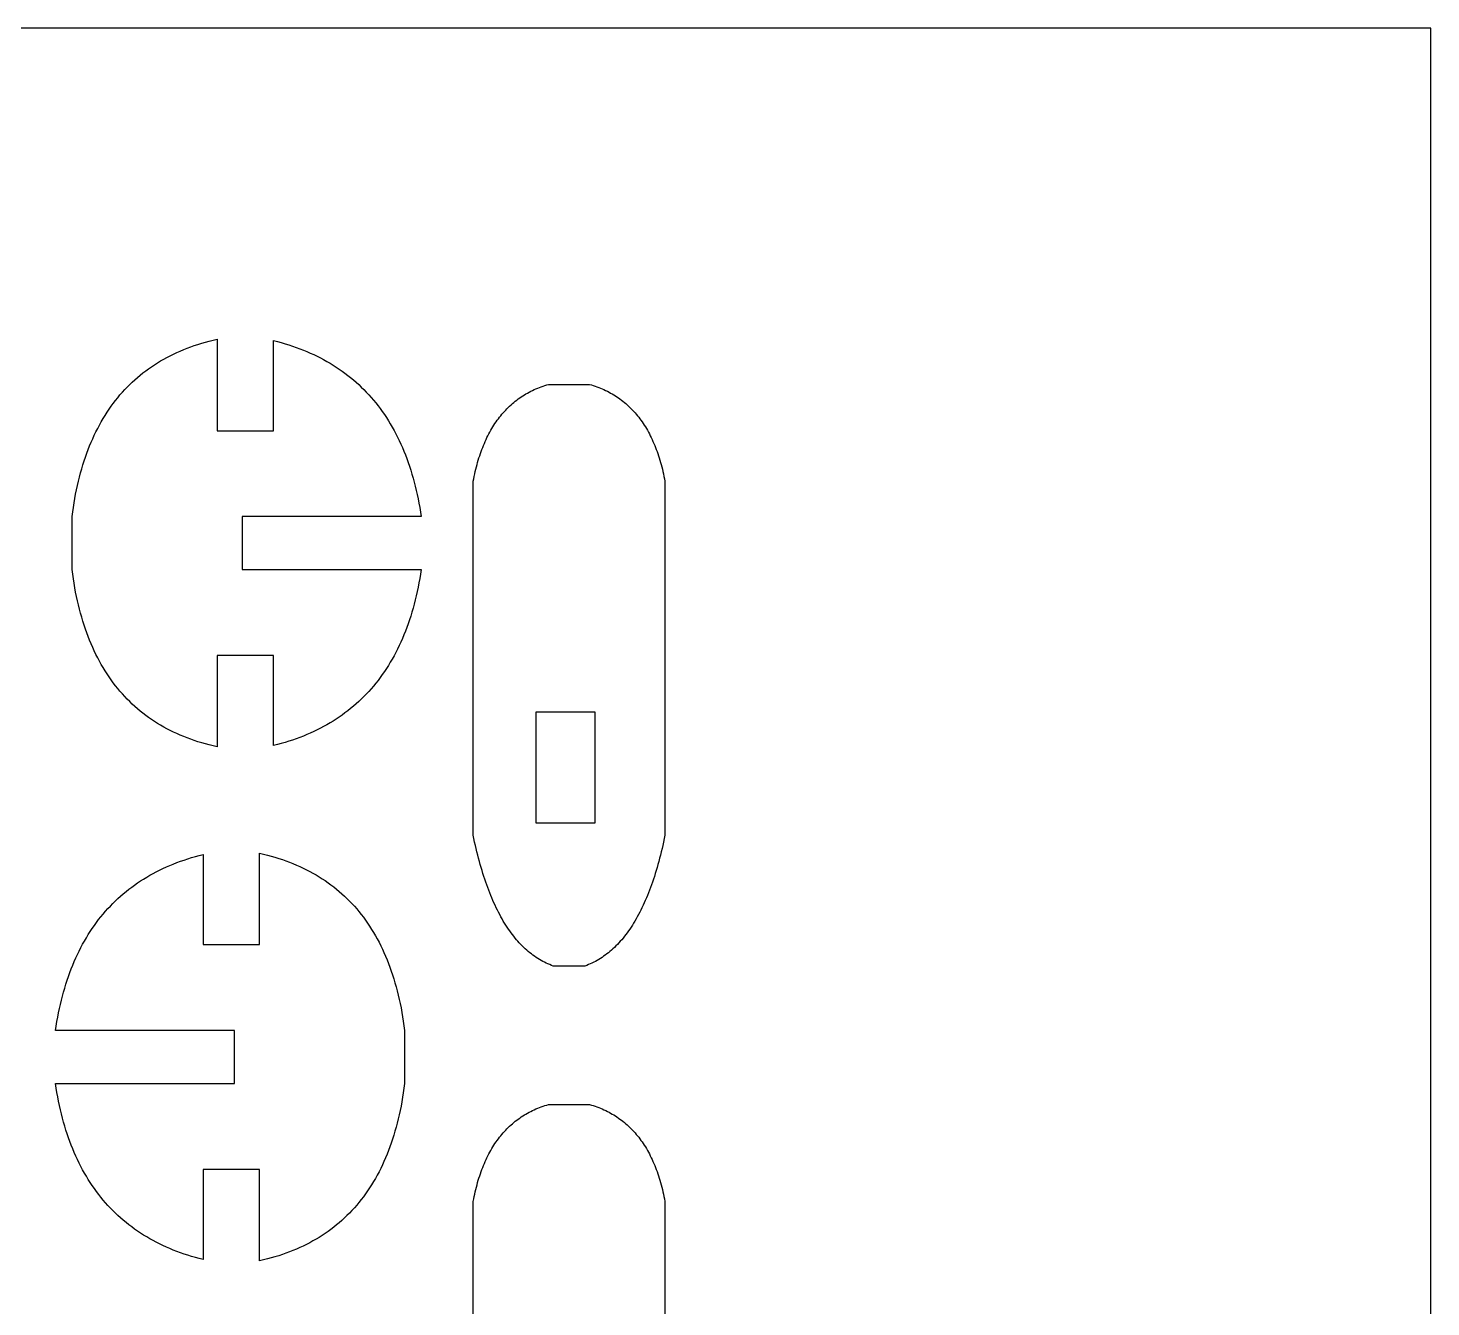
# Model space of a CAD drawing. Extents: x 0 to 450, y 0 to 350.
# Drawn here: x 369 to 450, y 276.1 to 350 of the extents above; entities that cross this region are included whole.
import ezdxf

# ---------------------------------------------------------------- set-up
doc = ezdxf.new("R2010")
doc.units = 0
doc.header["$MEASUREMENT"] = 0
doc.layers.add('01', color=5, linetype='Continuous')
doc.layers.add('DEFAULT', color=7, linetype='Continuous')

msp = doc.modelspace()

# ---------------------------------------------------------------- linework, layer by layer
at = {"layer": '01'}
msp.add_lwpolyline([(0, 0), (450, 0), (450, 350), (0, 350)], close=True, dxfattribs=at)
at = {"layer": 'DEFAULT'}
for p, q in [((377.9478, 331.4151), (378.1499, 331.495)), ((378.1499, 331.495), (378.355, 331.5715)), ((378.355, 331.5715), (378.5632, 331.6445)), ((378.5632, 331.6445), (378.7744, 331.7142)), ((378.7744, 331.7142), (378.9886, 331.7805)), ((378.9886, 331.7805), (379.2058, 331.8433)), ((379.2058, 331.8433), (379.4261, 331.9027)), ((379.4261, 331.9027), (379.6494, 331.9587)), ((379.6494, 331.9587), (379.8757, 332.0114)), ((379.8757, 332.0114), (379.8757, 326.7286)), ((383.1324, 326.7286), (383.1324, 331.9393)), ((383.1324, 331.9393), (383.3588, 331.8816)), ((383.3588, 331.8816), (383.5822, 331.8206)), ((383.5822, 331.8206), (383.8027, 331.7564)), ((383.8027, 331.7564), (384.0203, 331.6891)), ((384.0203, 331.6891), (384.2349, 331.6186)), ((384.2349, 331.6186), (384.4465, 331.5448)), ((384.4465, 331.5448), (384.6552, 331.4678)), ((384.6552, 331.4678), (384.8609, 331.3876)), ((376.2654, 330.5424), (376.4402, 330.653)), ((376.4402, 330.653), (376.618, 330.7603)), ((376.618, 330.7603), (376.7989, 330.864)), ((376.7989, 330.864), (376.9828, 330.9644)), ((376.9828, 330.9644), (377.1698, 331.0613)), ((377.1698, 331.0613), (377.3597, 331.1548)), ((377.3597, 331.1548), (377.5527, 331.2451)), ((377.5527, 331.2451), (377.7488, 331.3318)), ((377.7488, 331.3318), (377.9478, 331.4151)), ((384.8609, 331.3876), (385.0637, 331.3042)), ((385.0637, 331.3042), (385.2635, 331.2176)), ((385.2635, 331.2176), (385.4604, 331.1277)), ((385.4604, 331.1277), (385.6543, 331.0347)), ((385.6543, 331.0347), (385.8453, 330.9384)), ((385.8453, 330.9384), (386.0333, 330.8389)), ((386.0333, 330.8389), (386.2184, 330.7362)), ((386.2184, 330.7362), (386.4005, 330.6303)), ((375.28, 329.8072), (375.4367, 329.9382)), ((375.4367, 329.9382), (375.5963, 330.0659)), ((375.5963, 330.0659), (375.759, 330.1902)), ((375.759, 330.1902), (375.9247, 330.3109)), ((375.9247, 330.3109), (376.0935, 330.4283)), ((376.0935, 330.4283), (376.2654, 330.5424)), ((386.4005, 330.6303), (386.5796, 330.5211)), ((386.5796, 330.5211), (386.7558, 330.4088)), ((386.7558, 330.4088), (386.9291, 330.2932)), ((386.9291, 330.2932), (387.0994, 330.1744)), ((387.0994, 330.1744), (387.2667, 330.0524)), ((387.2667, 330.0524), (387.4311, 329.9272)), ((387.4311, 329.9272), (387.5926, 329.7988)), ((374.4039, 328.9489), (374.5423, 329.1006)), ((374.5423, 329.1006), (374.6838, 329.2487)), ((374.6838, 329.2487), (374.8283, 329.3935)), ((374.8283, 329.3935), (374.9758, 329.5348)), ((374.9758, 329.5348), (375.1264, 329.6727)), ((375.1264, 329.6727), (375.28, 329.8072)), ((387.5926, 329.7988), (387.7511, 329.6672)), ((387.7511, 329.6672), (387.9066, 329.5323)), ((387.9066, 329.5323), (388.0591, 329.3943)), ((388.0591, 329.3943), (388.2088, 329.253)), ((388.2088, 329.253), (388.3554, 329.1085)), ((388.3554, 329.1085), (388.4992, 328.9608)), ((398.0027, 329.0074), (398.0998, 329.0553)), ((398.0998, 329.0553), (398.1982, 329.1014)), ((398.1982, 329.1014), (398.2978, 329.1457)), ((398.2978, 329.1457), (398.3988, 329.1882)), ((398.3988, 329.1882), (398.501, 329.229)), ((398.501, 329.229), (398.6046, 329.268)), ((398.6046, 329.268), (398.7094, 329.3053)), ((398.7094, 329.3053), (398.8155, 329.3408)), ((398.8155, 329.3408), (398.9229, 329.3745)), ((398.9229, 329.3745), (399.0316, 329.4065)), ((399.0316, 329.4065), (401.3933, 329.4065)), ((401.3933, 329.4065), (401.502, 329.3745)), ((401.502, 329.3745), (401.6094, 329.3408)), ((401.6094, 329.3408), (401.7155, 329.3053)), ((401.7155, 329.3053), (401.8203, 329.268)), ((401.8203, 329.268), (401.9238, 329.229)), ((401.9238, 329.229), (402.0261, 329.1882)), ((402.0261, 329.1882), (402.1271, 329.1457)), ((402.1271, 329.1457), (402.2267, 329.1014)), ((402.2267, 329.1014), (402.3251, 329.0553)), ((402.3251, 329.0553), (402.4222, 329.0074)), ((373.7571, 328.14), (373.8804, 328.3087)), ((373.8804, 328.3087), (374.0067, 328.4738)), ((374.0067, 328.4738), (374.1361, 328.6357)), ((374.1361, 328.6357), (374.2685, 328.794)), ((374.2685, 328.794), (374.4039, 328.9489)), ((388.4992, 328.9608), (388.64, 328.8099)), ((388.64, 328.8099), (388.7778, 328.6557)), ((388.7778, 328.6557), (388.9127, 328.4984)), ((388.9127, 328.4984), (389.0446, 328.3378)), ((389.0446, 328.3378), (389.1736, 328.174)), ((396.7787, 328.1523), (396.8577, 328.2248)), ((396.8577, 328.2248), (396.9381, 328.2956)), ((396.9381, 328.2956), (397.0197, 328.3647)), ((397.0197, 328.3647), (397.1026, 328.4319)), ((397.1026, 328.4319), (397.1868, 328.4973)), ((397.1868, 328.4973), (397.2723, 328.561)), ((397.2723, 328.561), (397.3591, 328.623)), ((397.3591, 328.623), (397.4472, 328.6833)), ((397.4472, 328.6833), (397.5365, 328.7417)), ((397.5365, 328.7417), (397.6272, 328.7984)), ((397.6272, 328.7984), (397.7191, 328.8533)), ((397.7191, 328.8533), (397.8124, 328.9064)), ((397.8124, 328.9064), (397.9069, 328.9578)), ((397.9069, 328.9578), (398.0027, 329.0074)), ((402.4222, 329.0074), (402.518, 328.9578)), ((402.518, 328.9578), (402.6125, 328.9064)), ((402.6125, 328.9064), (402.7058, 328.8533)), ((402.7058, 328.8533), (402.7977, 328.7984)), ((402.7977, 328.7984), (402.8884, 328.7417)), ((402.8884, 328.7417), (402.9777, 328.6833)), ((402.9777, 328.6833), (403.0658, 328.623)), ((403.0658, 328.623), (403.1526, 328.561)), ((403.1526, 328.561), (403.2381, 328.4973)), ((403.2381, 328.4973), (403.3223, 328.4319)), ((403.3223, 328.4319), (403.4052, 328.3647)), ((403.4052, 328.3647), (403.4868, 328.2956)), ((403.4868, 328.2956), (403.5671, 328.2248)), ((403.5671, 328.2248), (403.6462, 328.1523)), ((373.1862, 327.2458), (373.2943, 327.4314)), ((373.2943, 327.4314), (373.4055, 327.6137)), ((373.4055, 327.6137), (373.5197, 327.7925)), ((373.5197, 327.7925), (373.6368, 327.968)), ((373.6368, 327.968), (373.7571, 328.14)), ((389.1736, 328.174), (389.2996, 328.007)), ((389.2996, 328.007), (389.4227, 327.8368)), ((389.4227, 327.8368), (389.5428, 327.6634)), ((389.5428, 327.6634), (389.6599, 327.4868)), ((389.6599, 327.4868), (389.7742, 327.3069)), ((396.0591, 327.3297), (396.1253, 327.42)), ((396.1253, 327.42), (396.1927, 327.5084)), ((396.1927, 327.5084), (396.2615, 327.595)), ((396.2615, 327.595), (396.3315, 327.68)), ((396.3315, 327.68), (396.4028, 327.7631)), ((396.4028, 327.7631), (396.4754, 327.8445)), ((396.4754, 327.8445), (396.5493, 327.924)), ((396.5493, 327.924), (396.6245, 328.0018)), ((396.6245, 328.0018), (396.7009, 328.0779)), ((396.7009, 328.0779), (396.7787, 328.1523)), ((403.6462, 328.1523), (403.724, 328.0779)), ((403.724, 328.0779), (403.8004, 328.0018)), ((403.8004, 328.0018), (403.8755, 327.924)), ((403.8755, 327.924), (403.9495, 327.8445)), ((403.9495, 327.8445), (404.0221, 327.7631)), ((404.0221, 327.7631), (404.0934, 327.68)), ((404.0934, 327.68), (404.1634, 327.595)), ((404.1634, 327.595), (404.2321, 327.5084)), ((404.2321, 327.5084), (404.2996, 327.42)), ((404.2996, 327.42), (404.3658, 327.3297)), ((372.7839, 326.4689), (372.8799, 326.6683)), ((372.8799, 326.6683), (372.979, 326.8642)), ((372.979, 326.8642), (373.081, 327.0567)), ((373.081, 327.0567), (373.1862, 327.2458)), ((379.8757, 326.7286), (383.1324, 326.7286)), ((389.7742, 327.3069), (389.8854, 327.1239)), ((389.8854, 327.1239), (389.9937, 326.9376)), ((389.9937, 326.9376), (390.0991, 326.748)), ((390.0991, 326.748), (390.2015, 326.5554)), ((395.5763, 326.5446), (395.6321, 326.649)), ((395.6321, 326.649), (395.6892, 326.7515)), ((395.6892, 326.7515), (395.7477, 326.8523)), ((395.7477, 326.8523), (395.8074, 326.9513)), ((395.8074, 326.9513), (395.8684, 327.0486)), ((395.8684, 327.0486), (395.9307, 327.144)), ((395.9307, 327.144), (395.9942, 327.2377)), ((395.9942, 327.2377), (396.0591, 327.3297)), ((404.3658, 327.3297), (404.4307, 327.2377)), ((404.4307, 327.2377), (404.4942, 327.144)), ((404.4942, 327.144), (404.5565, 327.0486)), ((404.5565, 327.0486), (404.6175, 326.9513)), ((404.6175, 326.9513), (404.6772, 326.8523)), ((404.6772, 326.8523), (404.7357, 326.7515)), ((404.7357, 326.7515), (404.7928, 326.649)), ((404.7928, 326.649), (404.8485, 326.5446)), ((372.4301, 325.6375), (372.514, 325.8506)), ((372.514, 325.8506), (372.6009, 326.0602)), ((372.6009, 326.0602), (372.6909, 326.2662)), ((372.6909, 326.2662), (372.7839, 326.4689)), ((390.2015, 326.5554), (390.3009, 326.3595)), ((390.3009, 326.3595), (390.3974, 326.1603)), ((390.3974, 326.1603), (390.491, 325.958)), ((390.491, 325.958), (390.5816, 325.7524)), ((395.2214, 325.7651), (395.2683, 325.8818)), ((395.2683, 325.8818), (395.3164, 325.9967)), ((395.3164, 325.9967), (395.3658, 326.1098)), ((395.3658, 326.1098), (395.4165, 326.2212)), ((395.4165, 326.2212), (395.4684, 326.3307)), ((395.4684, 326.3307), (395.5217, 326.4385)), ((395.5217, 326.4385), (395.5763, 326.5446)), ((404.8485, 326.5446), (404.9031, 326.4385)), ((404.9031, 326.4385), (404.9565, 326.3307)), ((404.9565, 326.3307), (405.0084, 326.2212)), ((405.0084, 326.2212), (405.0591, 326.1098)), ((405.0591, 326.1098), (405.1085, 325.9967)), ((405.1085, 325.9967), (405.1566, 325.8818)), ((405.1566, 325.8818), (405.2035, 325.7651)), ((372.1966, 324.9781), (372.2714, 325.2014)), ((372.2714, 325.2014), (372.3493, 325.4211)), ((372.3493, 325.4211), (372.4301, 325.6375)), ((390.5816, 325.7524), (390.6692, 325.5436)), ((390.6692, 325.5436), (390.7539, 325.3316)), ((390.7539, 325.3316), (390.8357, 325.1164)), ((390.8357, 325.1164), (390.9144, 324.8979)), ((394.9298, 324.8991), (394.9676, 325.0281)), ((394.9676, 325.0281), (395.0067, 325.1554)), ((395.0067, 325.1554), (395.047, 325.2808)), ((395.047, 325.2808), (395.0887, 325.4046)), ((395.0887, 325.4046), (395.1317, 325.5265)), ((395.1317, 325.5265), (395.1759, 325.6467)), ((395.1759, 325.6467), (395.2214, 325.7651)), ((405.2035, 325.7651), (405.249, 325.6467)), ((405.249, 325.6467), (405.2932, 325.5265)), ((405.2932, 325.5265), (405.3362, 325.4046)), ((405.3362, 325.4046), (405.3778, 325.2808)), ((405.3778, 325.2808), (405.4182, 325.1554)), ((405.4182, 325.1554), (405.4572, 325.0281)), ((405.4572, 325.0281), (405.4951, 324.8991)), ((371.9276, 324.0513), (371.9904, 324.2881)), ((371.9904, 324.2881), (372.0561, 324.5215)), ((372.0561, 324.5215), (372.1248, 324.7516)), ((372.1248, 324.7516), (372.1966, 324.9781)), ((390.9144, 324.8979), (390.9903, 324.6764)), ((390.9903, 324.6764), (391.0632, 324.4514)), ((391.0632, 324.4514), (391.1331, 324.2234)), ((391.1331, 324.2234), (391.2, 323.9922)), ((394.7301, 324.088), (394.7601, 324.2276)), ((394.7601, 324.2276), (394.7915, 324.3654)), ((394.7915, 324.3654), (394.8241, 324.5015)), ((394.8241, 324.5015), (394.8581, 324.6358)), ((394.8581, 324.6358), (394.8933, 324.7683)), ((394.8933, 324.7683), (394.9298, 324.8991)), ((405.4951, 324.8991), (405.5316, 324.7683)), ((405.5316, 324.7683), (405.5667, 324.6358)), ((405.5667, 324.6358), (405.6007, 324.5015)), ((405.6007, 324.5015), (405.6333, 324.3654)), ((405.6333, 324.3654), (405.6647, 324.2276)), ((405.6647, 324.2276), (405.6947, 324.088)), ((371.7578, 323.3202), (371.8113, 323.5673)), ((371.8113, 323.5673), (371.868, 323.811)), ((371.868, 323.811), (371.9276, 324.0513)), ((391.2, 323.9922), (391.264, 323.7577)), ((391.264, 323.7577), (391.3251, 323.52)), ((391.3251, 323.52), (391.3832, 323.279)), ((394.6738, 323.8035), (394.7013, 323.9466)), ((394.6738, 303.3487), (394.6738, 323.8035)), ((394.7013, 323.9466), (394.7301, 324.088)), ((405.6947, 324.088), (405.7235, 323.9466)), ((405.7235, 323.9466), (405.751, 323.8035)), ((405.751, 323.8035), (405.751, 303.3487)), ((371.5737, 322.2977), (371.6151, 322.5585)), ((371.6151, 322.5585), (371.6596, 322.8158)), ((371.6596, 322.8158), (371.7072, 323.0697)), ((371.7072, 323.0697), (371.7578, 323.3202)), ((391.3832, 323.279), (391.4384, 323.0349)), ((391.4384, 323.0349), (391.4906, 322.7875)), ((391.4906, 322.7875), (391.5399, 322.5369)), ((371.4998, 321.766), (371.5352, 322.0336)), ((371.4998, 318.7001), (371.4998, 321.766)), ((371.5352, 322.0336), (371.5737, 322.2977)), ((391.67, 321.7659), (381.3181, 321.7659)), ((381.3181, 321.7659), (381.3181, 318.7)), ((391.5399, 322.5369), (391.5862, 322.2831)), ((391.5862, 322.2831), (391.6295, 322.0261)), ((391.6295, 322.0261), (391.67, 321.7659)), ((371.5352, 318.4326), (371.4998, 318.7001)), ((381.3181, 318.7), (391.67, 318.7)), ((391.67, 318.7), (391.6295, 318.4398)), ((371.5737, 318.1684), (371.5352, 318.4326)), ((371.6151, 317.9077), (371.5737, 318.1684)), ((371.6596, 317.6503), (371.6151, 317.9077)), ((391.5399, 317.929), (391.4906, 317.6786)), ((391.5862, 318.1829), (391.5399, 317.929)), ((391.6295, 318.4398), (391.5862, 318.1829)), ((371.7072, 317.3964), (371.6596, 317.6503)), ((371.7578, 317.1459), (371.7072, 317.3964)), ((371.8113, 316.8988), (371.7578, 317.1459)), ((371.868, 316.6551), (371.8113, 316.8988)), ((391.3251, 316.9461), (391.264, 316.7084)), ((391.3832, 317.187), (391.3251, 316.9461)), ((391.4384, 317.4312), (391.3832, 317.187)), ((391.4906, 317.6786), (391.4384, 317.4312)), ((371.9276, 316.4149), (371.868, 316.6551)), ((371.9904, 316.178), (371.9276, 316.4149)), ((372.0561, 315.9446), (371.9904, 316.178)), ((391.1331, 316.2426), (391.0632, 316.0146)), ((391.2, 316.4739), (391.1331, 316.2426)), ((391.264, 316.7084), (391.2, 316.4739)), ((372.1248, 315.7145), (372.0561, 315.9446)), ((372.1966, 315.4879), (372.1248, 315.7145)), ((372.2714, 315.2647), (372.1966, 315.4879)), ((372.3493, 315.0449), (372.2714, 315.2647)), ((390.8357, 315.3496), (390.7539, 315.1344)), ((390.9144, 315.5681), (390.8357, 315.3496)), ((390.9903, 315.7898), (390.9144, 315.5681)), ((391.0632, 316.0146), (390.9903, 315.7898)), ((372.4301, 314.8285), (372.3493, 315.0449)), ((372.514, 314.6155), (372.4301, 314.8285)), ((372.6009, 314.406), (372.514, 314.6155)), ((390.491, 314.5081), (390.3974, 314.3057)), ((390.5816, 314.7136), (390.491, 314.5081)), ((390.6692, 314.9224), (390.5816, 314.7136)), ((390.7539, 315.1344), (390.6692, 314.9224)), ((372.6909, 314.1998), (372.6009, 314.406)), ((372.7839, 313.9971), (372.6909, 314.1998)), ((372.8799, 313.7978), (372.7839, 313.9971)), ((372.979, 313.6019), (372.8799, 313.7978)), ((383.1324, 313.7373), (379.8757, 313.7373)), ((379.8757, 313.7373), (379.8757, 308.4861)), ((383.1324, 308.5266), (383.1324, 313.7373)), ((390.0991, 313.718), (389.9937, 313.5285)), ((390.2015, 313.9107), (390.0991, 313.718)), ((390.3009, 314.1066), (390.2015, 313.9107)), ((390.3974, 314.3057), (390.3009, 314.1066)), ((373.081, 313.4094), (372.979, 313.6019)), ((373.1862, 313.2203), (373.081, 313.4094)), ((373.2943, 313.0346), (373.1862, 313.2203)), ((373.4055, 312.8524), (373.2943, 313.0346)), ((373.5197, 312.6735), (373.4055, 312.8524)), ((389.6599, 312.9793), (389.5428, 312.8026)), ((389.7742, 313.1591), (389.6599, 312.9793)), ((389.8854, 313.3422), (389.7742, 313.1591)), ((389.9937, 313.5285), (389.8854, 313.3422)), ((373.6368, 312.4981), (373.5197, 312.6735)), ((373.7571, 312.326), (373.6368, 312.4981)), ((373.8804, 312.1574), (373.7571, 312.326)), ((374.0067, 311.9922), (373.8804, 312.1574)), ((389.0446, 312.1282), (388.9127, 311.9677)), ((389.1736, 312.292), (389.0446, 312.1282)), ((389.2996, 312.459), (389.1736, 312.292)), ((389.4227, 312.6292), (389.2996, 312.459)), ((389.5428, 312.8026), (389.4227, 312.6292)), ((374.1361, 311.8304), (374.0067, 311.9922)), ((374.2685, 311.6721), (374.1361, 311.8304)), ((374.4039, 311.5171), (374.2685, 311.6721)), ((374.5423, 311.3655), (374.4039, 311.5171)), ((374.6838, 311.2174), (374.5423, 311.3655)), ((374.8283, 311.0727), (374.6838, 311.2174)), ((388.2088, 311.2131), (388.0591, 311.0718)), ((388.3554, 311.3576), (388.2088, 311.2131)), ((388.4992, 311.5053), (388.3554, 311.3576)), ((388.64, 311.6562), (388.4992, 311.5053)), ((388.7778, 311.8103), (388.64, 311.6562)), ((388.9127, 311.9677), (388.7778, 311.8103)), ((374.9758, 310.9314), (374.8283, 311.0727)), ((375.1264, 310.7935), (374.9758, 310.9314)), ((375.28, 310.659), (375.1264, 310.7935)), ((375.4367, 310.5279), (375.28, 310.659)), ((375.5963, 310.4002), (375.4367, 310.5279)), ((375.759, 310.276), (375.5963, 310.4002)), ((387.2667, 310.4136), (387.0994, 310.2916)), ((387.4311, 310.5388), (387.2667, 310.4136)), ((387.5926, 310.6672), (387.4311, 310.5388)), ((387.7511, 310.7989), (387.5926, 310.6672)), ((387.9066, 310.9337), (387.7511, 310.7989)), ((388.0591, 311.0718), (387.9066, 310.9337)), ((398.298, 310.4619), (398.298, 304.0653)), ((401.7265, 310.4618), (398.298, 310.4618)), ((401.7265, 304.0651), (401.7265, 310.4618)), ((375.9247, 310.1551), (375.759, 310.276)), ((376.0935, 310.0377), (375.9247, 310.1551)), ((376.2654, 309.9236), (376.0935, 310.0377)), ((376.4402, 309.813), (376.2654, 309.9236)), ((376.618, 309.7058), (376.4402, 309.813)), ((376.7989, 309.6021), (376.618, 309.7058)), ((376.9828, 309.5016), (376.7989, 309.6021)), ((386.0333, 309.6271), (385.8453, 309.5277)), ((386.2184, 309.7299), (386.0333, 309.6271)), ((386.4005, 309.8358), (386.2184, 309.7299)), ((386.5796, 309.9449), (386.4005, 309.8358)), ((386.7558, 310.0573), (386.5796, 309.9449)), ((386.9291, 310.1728), (386.7558, 310.0573)), ((387.0994, 310.2916), (386.9291, 310.1728)), ((377.1698, 309.4048), (376.9828, 309.5016)), ((377.3597, 309.3112), (377.1698, 309.4048)), ((377.5527, 309.2211), (377.3597, 309.3112)), ((377.7488, 309.1344), (377.5527, 309.2211)), ((377.9478, 309.0511), (377.7488, 309.1344)), ((378.1499, 308.9712), (377.9478, 309.0511)), ((378.355, 308.8947), (378.1499, 308.9712)), ((378.5632, 308.8216), (378.355, 308.8947)), ((378.7744, 308.7519), (378.5632, 308.8216)), ((384.0203, 308.7769), (383.8027, 308.7094)), ((384.2349, 308.8474), (384.0203, 308.7769)), ((384.4465, 308.9211), (384.2349, 308.8474)), ((384.6552, 308.9981), (384.4465, 308.9211)), ((384.8609, 309.0783), (384.6552, 308.9981)), ((385.0637, 309.1617), (384.8609, 309.0783)), ((385.2635, 309.2484), (385.0637, 309.1617)), ((385.4604, 309.3383), (385.2635, 309.2484)), ((385.6543, 309.4314), (385.4604, 309.3383)), ((385.8453, 309.5277), (385.6543, 309.4314)), ((378.9886, 308.6857), (378.7744, 308.7519)), ((379.2058, 308.6228), (378.9886, 308.6857)), ((379.4261, 308.5634), (379.2058, 308.6228)), ((379.6494, 308.5074), (379.4261, 308.5634)), ((379.8757, 308.4548), (379.6494, 308.5074)), ((379.8757, 308.4863), (379.8757, 308.4548)), ((383.3588, 308.5844), (383.1324, 308.5266)), ((383.5822, 308.6454), (383.3588, 308.5844)), ((383.8027, 308.7094), (383.5822, 308.6454)), ((398.298, 304.0653), (401.7265, 304.0651)), ((394.7151, 303.1508), (394.6738, 303.3487)), ((394.7574, 302.9553), (394.7151, 303.1508)), ((405.7097, 303.1508), (405.6674, 302.9553)), ((405.751, 303.3487), (405.7097, 303.1508)), ((382.3346, 302.2751), (382.3346, 302.3065)), ((382.3346, 302.3065), (382.5609, 302.2539)), ((394.8007, 302.7624), (394.7574, 302.9553)), ((394.845, 302.572), (394.8007, 302.7624)), ((394.8902, 302.3842), (394.845, 302.572)), ((394.9365, 302.1989), (394.8902, 302.3842)), ((405.5346, 302.3842), (405.4883, 302.1989)), ((405.5798, 302.572), (405.5346, 302.3842)), ((405.6241, 302.7624), (405.5798, 302.572)), ((405.6674, 302.9553), (405.6241, 302.7624)), ((376.7499, 301.4233), (376.9468, 301.5132)), ((376.9468, 301.5132), (377.1466, 301.5998)), ((377.1466, 301.5998), (377.3494, 301.6832)), ((377.3494, 301.6832), (377.5551, 301.7635)), ((377.5551, 301.7635), (377.7638, 301.8405)), ((377.7638, 301.8405), (377.9755, 301.9143)), ((377.9755, 301.9143), (378.19, 301.9848)), ((378.19, 301.9848), (378.4076, 302.0522)), ((378.4076, 302.0522), (378.6281, 302.1163)), ((378.6281, 302.1163), (378.8514, 302.1773)), ((378.8514, 302.1773), (379.0779, 302.235)), ((379.0779, 302.235), (379.0779, 297.024)), ((382.3346, 297.024), (382.3346, 302.2752)), ((382.5609, 302.2539), (382.7841, 302.1979)), ((382.7841, 302.1979), (383.0045, 302.1384)), ((383.0045, 302.1384), (383.2216, 302.0756)), ((383.2216, 302.0756), (383.4359, 302.0094)), ((383.4359, 302.0094), (383.6471, 301.9397)), ((383.6471, 301.9397), (383.8553, 301.8666)), ((383.8553, 301.8666), (384.0604, 301.7901)), ((384.0604, 301.7901), (384.2625, 301.7102)), ((384.2625, 301.7102), (384.4615, 301.6269)), ((384.4615, 301.6269), (384.6576, 301.5402)), ((384.6576, 301.5402), (384.8506, 301.4501)), ((394.9837, 302.0161), (394.9365, 302.1989)), ((395.0319, 301.8359), (394.9837, 302.0161)), ((395.0811, 301.6582), (395.0319, 301.8359)), ((395.1312, 301.4831), (395.0811, 301.6582)), ((395.1824, 301.3104), (395.1312, 301.4831)), ((405.2936, 301.4831), (405.2424, 301.3104)), ((405.3438, 301.6582), (405.2936, 301.4831)), ((405.3929, 301.8359), (405.3438, 301.6582)), ((405.4411, 302.0161), (405.3929, 301.8359)), ((405.4883, 302.1989), (405.4411, 302.0161)), ((375.2812, 300.5887), (375.4545, 300.7043)), ((375.4545, 300.7043), (375.6307, 300.8166)), ((375.6307, 300.8166), (375.8099, 300.9258)), ((375.8099, 300.9258), (375.992, 301.0317)), ((375.992, 301.0317), (376.177, 301.1344)), ((376.177, 301.1344), (376.3651, 301.2339)), ((376.3651, 301.2339), (376.556, 301.3302)), ((376.556, 301.3302), (376.7499, 301.4233)), ((384.8506, 301.4501), (385.0406, 301.3565)), ((385.0406, 301.3565), (385.2274, 301.2596)), ((385.2274, 301.2596), (385.4113, 301.1592)), ((385.4113, 301.1592), (385.5923, 301.0555)), ((385.5923, 301.0555), (385.7701, 300.9482)), ((385.7701, 300.9482), (385.9449, 300.8376)), ((385.9449, 300.8376), (386.1167, 300.7236)), ((386.1167, 300.7236), (386.2855, 300.6061)), ((395.2345, 301.1404), (395.1824, 301.3104)), ((395.2876, 300.9727), (395.2345, 301.1404)), ((395.3417, 300.8077), (395.2876, 300.9727)), ((395.3967, 300.6452), (395.3417, 300.8077)), ((405.0831, 300.8077), (405.0281, 300.6452)), ((405.1372, 300.9727), (405.0831, 300.8077)), ((405.1903, 301.1404), (405.1372, 300.9727)), ((405.2424, 301.3104), (405.1903, 301.1404)), ((374.3037, 299.8278), (374.4592, 299.9626)), ((374.4592, 299.9626), (374.6177, 300.0943)), ((374.6177, 300.0943), (374.7792, 300.2227)), ((374.7792, 300.2227), (374.9436, 300.3479)), ((374.9436, 300.3479), (375.1109, 300.4699)), ((375.1109, 300.4699), (375.2812, 300.5887)), ((386.2855, 300.6061), (386.4512, 300.4854)), ((386.4512, 300.4854), (386.6139, 300.3611)), ((386.6139, 300.3611), (386.7736, 300.2335)), ((386.7736, 300.2335), (386.9301, 300.1024)), ((386.9301, 300.1024), (387.0837, 299.9679)), ((387.0837, 299.9679), (387.2343, 299.83)), ((395.4528, 300.4853), (395.3967, 300.6452)), ((395.5098, 300.3278), (395.4528, 300.4853)), ((395.5678, 300.173), (395.5098, 300.3278)), ((395.6268, 300.0206), (395.5678, 300.173)), ((395.6868, 299.8708), (395.6268, 300.0206)), ((395.7478, 299.7236), (395.6868, 299.8708)), ((404.738, 299.8708), (404.677, 299.7236)), ((404.798, 300.0206), (404.738, 299.8708)), ((404.857, 300.173), (404.798, 300.0206)), ((404.915, 300.3278), (404.857, 300.173)), ((404.972, 300.4853), (404.915, 300.3278)), ((405.0281, 300.6452), (404.972, 300.4853)), ((373.4324, 298.951), (373.5703, 299.1053)), ((373.5703, 299.1053), (373.7111, 299.2562)), ((373.7111, 299.2562), (373.8548, 299.4039)), ((373.8548, 299.4039), (374.0015, 299.5484)), ((374.0015, 299.5484), (374.1511, 299.6897)), ((374.1511, 299.6897), (374.3037, 299.8278)), ((387.2343, 299.83), (387.3818, 299.6887)), ((387.3818, 299.6887), (387.5263, 299.5439)), ((387.5263, 299.5439), (387.6678, 299.3958)), ((387.6678, 299.3958), (387.8062, 299.2443)), ((387.8062, 299.2443), (387.9417, 299.0893)), ((387.9417, 299.0893), (388.0741, 298.9309)), ((395.8097, 299.5788), (395.7478, 299.7236)), ((395.8726, 299.4366), (395.8097, 299.5788)), ((395.9365, 299.297), (395.8726, 299.4366)), ((396.0014, 299.1598), (395.9365, 299.297)), ((396.0673, 299.0252), (396.0014, 299.1598)), ((404.4234, 299.1598), (404.3575, 299.0252)), ((404.4883, 299.297), (404.4234, 299.1598)), ((404.5522, 299.4366), (404.4883, 299.297)), ((404.6151, 299.5788), (404.5522, 299.4366)), ((404.677, 299.7236), (404.6151, 299.5788)), ((372.7876, 298.1322), (372.9106, 298.3024)), ((372.9106, 298.3024), (373.0367, 298.4694)), ((373.0367, 298.4694), (373.1656, 298.6331)), ((373.1656, 298.6331), (373.2976, 298.7938)), ((373.2976, 298.7938), (373.4324, 298.951)), ((388.0741, 298.9309), (388.2034, 298.7692)), ((388.2034, 298.7692), (388.3297, 298.604)), ((388.3297, 298.604), (388.453, 298.4353)), ((388.453, 298.4353), (388.5733, 298.2633)), ((388.5733, 298.2633), (388.6905, 298.0879)), ((396.1341, 298.8932), (396.0673, 299.0252)), ((396.202, 298.7637), (396.1341, 298.8932)), ((396.2708, 298.6367), (396.202, 298.7637)), ((396.3406, 298.5122), (396.2708, 298.6367)), ((396.4114, 298.3903), (396.3406, 298.5122)), ((396.4831, 298.2709), (396.4114, 298.3903)), ((396.5559, 298.1541), (396.4831, 298.2709)), ((403.9418, 298.2709), (403.869, 298.1541)), ((404.0135, 298.3903), (403.9418, 298.2709)), ((404.0843, 298.5122), (404.0135, 298.3903)), ((404.1541, 298.6367), (404.0843, 298.5122)), ((404.2228, 298.7637), (404.1541, 298.6367)), ((404.2906, 298.8932), (404.2228, 298.7637)), ((404.3575, 299.0252), (404.2906, 298.8932)), ((372.3248, 297.4192), (372.4361, 297.6023)), ((372.4361, 297.6023), (372.5503, 297.7822)), ((372.5503, 297.7822), (372.6675, 297.9588)), ((372.6675, 297.9588), (372.7876, 298.1322)), ((388.6905, 298.0879), (388.8047, 297.909)), ((388.8047, 297.909), (388.9159, 297.7268)), ((388.9159, 297.7268), (389.0241, 297.5411)), ((389.0241, 297.5411), (389.1292, 297.352)), ((396.6296, 298.0399), (396.5559, 298.1541)), ((396.7043, 297.9281), (396.6296, 298.0399)), ((396.78, 297.8188), (396.7043, 297.9281)), ((396.8567, 297.7121), (396.78, 297.8188)), ((396.9343, 297.608), (396.8567, 297.7121)), ((397.0129, 297.5063), (396.9343, 297.608)), ((397.0927, 297.4072), (397.0129, 297.5063)), ((403.4119, 297.5063), (403.3322, 297.4072)), ((403.4905, 297.608), (403.4119, 297.5063)), ((403.5681, 297.7121), (403.4905, 297.608)), ((403.6448, 297.8188), (403.5681, 297.7121)), ((403.7206, 297.9281), (403.6448, 297.8188)), ((403.7953, 298.0399), (403.7206, 297.9281)), ((403.869, 298.1541), (403.7953, 298.0399)), ((371.8128, 296.4557), (371.9093, 296.6548)), ((371.9093, 296.6548), (372.0087, 296.8508)), ((372.0087, 296.8508), (372.1111, 297.0435)), ((372.1111, 297.0435), (372.2165, 297.233)), ((372.2165, 297.233), (372.3248, 297.4192)), ((379.0779, 297.024), (382.3346, 297.024)), ((389.1292, 297.352), (389.2312, 297.1595)), ((389.2312, 297.1595), (389.3303, 296.9636)), ((389.3303, 296.9636), (389.4263, 296.7643)), ((389.4263, 296.7643), (389.5193, 296.5615)), ((397.1732, 297.3106), (397.0927, 297.4072)), ((397.2548, 297.2166), (397.1732, 297.3106)), ((397.3374, 297.1251), (397.2548, 297.2166)), ((397.4209, 297.0362), (397.3374, 297.1251)), ((397.5055, 296.9497), (397.4209, 297.0362)), ((397.591, 296.8658), (397.5055, 296.9497)), ((397.6775, 296.7845), (397.591, 296.8658)), ((397.7649, 296.7057), (397.6775, 296.7845)), ((397.8534, 296.6294), (397.7649, 296.7057)), ((397.9427, 296.5556), (397.8534, 296.6294)), ((402.5715, 296.6294), (402.4821, 296.5556)), ((402.66, 296.7057), (402.5715, 296.6294)), ((402.7474, 296.7845), (402.66, 296.7057)), ((402.8339, 296.8658), (402.7474, 296.7845)), ((402.9194, 296.9497), (402.8339, 296.8658)), ((403.004, 297.0362), (402.9194, 296.9497)), ((403.0875, 297.1251), (403.004, 297.0362)), ((403.1701, 297.2166), (403.0875, 297.1251)), ((403.2516, 297.3106), (403.1701, 297.2166)), ((403.3322, 297.4072), (403.2516, 297.3106)), ((371.4564, 295.627), (371.541, 295.839)), ((371.541, 295.839), (371.6286, 296.0478)), ((371.6286, 296.0478), (371.7192, 296.2533)), ((371.7192, 296.2533), (371.8128, 296.4557)), ((389.5193, 296.5615), (389.6093, 296.3554)), ((389.6093, 296.3554), (389.6962, 296.1458)), ((389.6962, 296.1458), (389.7801, 295.9329)), ((389.7801, 295.9329), (389.861, 295.7165)), ((398.0331, 296.4844), (397.9427, 296.5556)), ((398.1245, 296.4157), (398.0331, 296.4844)), ((398.2169, 296.3496), (398.1245, 296.4157)), ((398.3104, 296.286), (398.2169, 296.3496)), ((398.4047, 296.2249), (398.3104, 296.286)), ((398.5, 296.1664), (398.4047, 296.2249)), ((398.5963, 296.1104), (398.5, 296.1664)), ((398.6936, 296.0569), (398.5963, 296.1104)), ((398.7919, 296.006), (398.6936, 296.0569)), ((398.8911, 295.9576), (398.7919, 296.006)), ((398.9914, 295.9117), (398.8911, 295.9576)), ((399.0926, 295.8684), (398.9914, 295.9117)), ((399.1948, 295.8276), (399.0926, 295.8684)), ((399.2979, 295.7893), (399.1948, 295.8276)), ((401.2301, 295.8276), (401.1269, 295.7893)), ((401.3323, 295.8684), (401.2301, 295.8276)), ((401.4335, 295.9117), (401.3323, 295.8684)), ((401.5338, 295.9576), (401.4335, 295.9117)), ((401.633, 296.006), (401.5338, 295.9576)), ((401.7313, 296.0569), (401.633, 296.006)), ((401.8286, 296.1104), (401.7313, 296.0569)), ((401.9249, 296.1664), (401.8286, 296.1104)), ((402.0202, 296.2249), (401.9249, 296.1664)), ((402.1145, 296.286), (402.0202, 296.2249)), ((402.2079, 296.3496), (402.1145, 296.286)), ((402.3003, 296.4157), (402.2079, 296.3496)), ((402.3917, 296.4844), (402.3003, 296.4157)), ((402.4821, 296.5556), (402.3917, 296.4844)), ((371.22, 294.9716), (371.2959, 295.1933)), ((371.2959, 295.1933), (371.3747, 295.4117)), ((371.3747, 295.4117), (371.4564, 295.627)), ((389.861, 295.7165), (389.9388, 295.4967)), ((389.9388, 295.4967), (390.0136, 295.2735)), ((390.0136, 295.2735), (390.0854, 295.0469)), ((390.0854, 295.0469), (390.1541, 294.8168)), ((400.8413, 295.7893), (399.2979, 295.7893)), ((401.1269, 295.7893), (400.8411, 295.7893)), ((370.9462, 294.0529), (371.0102, 294.2874)), ((371.0102, 294.2874), (371.0771, 294.5187)), ((371.0771, 294.5187), (371.1472, 294.7468)), ((371.1472, 294.7468), (371.22, 294.9716)), ((390.1541, 294.8168), (390.2198, 294.5834)), ((390.2198, 294.5834), (390.2825, 294.3465)), ((390.2825, 294.3465), (390.3422, 294.1063)), ((370.7718, 293.3302), (370.827, 293.5743)), ((370.827, 293.5743), (370.8851, 293.8152)), ((370.8851, 293.8152), (370.9462, 294.0529)), ((390.3422, 294.1063), (390.3988, 293.8626)), ((390.3988, 293.8626), (390.4524, 293.6155)), ((390.4524, 293.6155), (390.5029, 293.365)), ((370.5807, 292.3215), (370.624, 292.5785)), ((370.624, 292.5785), (370.6704, 292.8322)), ((370.6704, 292.8322), (370.7196, 293.0828)), ((370.7196, 293.0828), (370.7718, 293.3302)), ((390.5029, 293.365), (390.5505, 293.1111)), ((390.5505, 293.1111), (390.595, 292.8537)), ((390.595, 292.8537), (390.6364, 292.593)), ((390.6364, 292.593), (390.6749, 292.3288)), ((370.5403, 292.0612), (370.5807, 292.3215)), ((380.8921, 292.0612), (370.5403, 292.0612)), ((380.8921, 288.9954), (380.8921, 292.0612)), ((390.6749, 292.3288), (390.7103, 292.0612)), ((390.7103, 292.0612), (390.7103, 288.9954)), ((370.5807, 288.7351), (370.5403, 288.9954)), ((370.5403, 288.9954), (380.8921, 288.9954)), ((370.624, 288.4781), (370.5807, 288.7351)), ((390.6749, 288.7278), (390.6364, 288.4636)), ((390.7103, 288.9954), (390.6749, 288.7278)), ((370.6704, 288.2243), (370.624, 288.4781)), ((370.7196, 287.9738), (370.6704, 288.2243)), ((370.7719, 287.7264), (370.7196, 287.9738)), ((370.827, 287.4822), (370.7719, 287.7264)), ((390.5505, 287.9456), (390.5029, 287.6916)), ((390.595, 288.2029), (390.5505, 287.9456)), ((390.6364, 288.4636), (390.595, 288.2029)), ((398.7096, 287.6867), (398.8157, 287.7222)), ((398.8157, 287.7222), (398.9231, 287.7559)), ((398.9231, 287.7559), (399.0318, 287.7879)), ((399.0318, 287.7879), (401.3935, 287.7879)), ((401.3935, 287.7879), (401.5022, 287.7559)), ((401.5022, 287.7559), (401.6096, 287.7222)), ((401.6096, 287.7222), (401.7157, 287.6867)), ((370.8852, 287.2413), (370.827, 287.4822)), ((370.9462, 287.0036), (370.8852, 287.2413)), ((371.0103, 286.7691), (370.9462, 287.0036)), ((390.3422, 286.9504), (390.2825, 286.7101)), ((390.3988, 287.194), (390.3422, 286.9504)), ((390.4524, 287.4411), (390.3988, 287.194)), ((390.5029, 287.6916), (390.4524, 287.4411)), ((397.187, 286.8788), (397.2725, 286.9424)), ((397.2725, 286.9424), (397.3593, 287.0045)), ((397.3593, 287.0045), (397.4474, 287.0647)), ((397.4474, 287.0647), (397.5367, 287.1231)), ((397.5367, 287.1231), (397.6274, 287.1798)), ((397.6274, 287.1798), (397.7193, 287.2347)), ((397.7193, 287.2347), (397.8126, 287.2878)), ((397.8126, 287.2878), (397.9071, 287.3392)), ((397.9071, 287.3392), (398.0029, 287.3888)), ((398.0029, 287.3888), (398.1, 287.4367)), ((398.1, 287.4367), (398.1984, 287.4828)), ((398.1984, 287.4828), (398.298, 287.5271)), ((398.298, 287.5271), (398.399, 287.5696)), ((398.399, 287.5696), (398.5012, 287.6104)), ((398.5012, 287.6104), (398.6048, 287.6494)), ((398.6048, 287.6494), (398.7096, 287.6867)), ((401.7157, 287.6867), (401.8205, 287.6494)), ((401.8205, 287.6494), (401.924, 287.6104)), ((401.924, 287.6104), (402.0263, 287.5696)), ((402.0263, 287.5696), (402.1273, 287.5271)), ((402.1273, 287.5271), (402.2269, 287.4828)), ((402.2269, 287.4828), (402.3253, 287.4367)), ((402.3253, 287.4367), (402.4224, 287.3888)), ((402.4224, 287.3888), (402.5182, 287.3392)), ((402.5182, 287.3392), (402.6127, 287.2878)), ((402.6127, 287.2878), (402.706, 287.2347)), ((402.706, 287.2347), (402.7979, 287.1798)), ((402.7979, 287.1798), (402.8886, 287.1231)), ((402.8886, 287.1231), (402.9779, 287.0647)), ((402.9779, 287.0647), (403.066, 287.0045)), ((403.066, 287.0045), (403.1528, 286.9424)), ((403.1528, 286.9424), (403.2383, 286.8788)), ((371.0773, 286.5378), (371.0103, 286.7691)), ((371.1472, 286.3097), (371.0773, 286.5378)), ((371.2201, 286.0848), (371.1472, 286.3097)), ((371.2959, 285.8632), (371.2201, 286.0848)), ((390.1541, 286.2398), (390.0854, 286.0098)), ((390.2198, 286.4732), (390.1541, 286.2398)), ((390.2825, 286.7101), (390.2198, 286.4732)), ((396.3317, 286.0614), (396.403, 286.1445)), ((396.403, 286.1445), (396.4756, 286.2259)), ((396.4756, 286.2259), (396.5495, 286.3055)), ((396.5495, 286.3055), (396.6247, 286.3832)), ((396.6247, 286.3832), (396.7011, 286.4594)), ((396.7011, 286.4594), (396.7789, 286.5337)), ((396.7789, 286.5337), (396.8579, 286.6063)), ((396.8579, 286.6063), (396.9383, 286.677)), ((396.9383, 286.677), (397.0199, 286.7461)), ((397.0199, 286.7461), (397.1028, 286.8133)), ((397.1028, 286.8133), (397.187, 286.8788)), ((403.2383, 286.8788), (403.3225, 286.8133)), ((403.3225, 286.8133), (403.4054, 286.7461)), ((403.4054, 286.7461), (403.487, 286.677)), ((403.487, 286.677), (403.5673, 286.6063)), ((403.5673, 286.6063), (403.6464, 286.5337)), ((403.6464, 286.5337), (403.7242, 286.4594)), ((403.7242, 286.4594), (403.8006, 286.3832)), ((403.8006, 286.3832), (403.8758, 286.3055)), ((403.8758, 286.3055), (403.9497, 286.2259)), ((403.9497, 286.2259), (404.0223, 286.1445)), ((404.0223, 286.1445), (404.0936, 286.0614)), ((371.3747, 285.6448), (371.2959, 285.8632)), ((371.4565, 285.4295), (371.3747, 285.6448)), ((371.5411, 285.2175), (371.4565, 285.4295)), ((389.861, 285.3401), (389.7801, 285.1238)), ((389.9388, 285.5599), (389.861, 285.3401)), ((390.0136, 285.7831), (389.9388, 285.5599)), ((390.0854, 286.0098), (390.0136, 285.7831)), ((395.7479, 285.2337), (395.8076, 285.3327)), ((395.8076, 285.3327), (395.8686, 285.43)), ((395.8686, 285.43), (395.9309, 285.5255)), ((395.9309, 285.5255), (395.9944, 285.6191)), ((395.9944, 285.6191), (396.0593, 285.7112)), ((396.0593, 285.7112), (396.1255, 285.8014)), ((396.1255, 285.8014), (396.1929, 285.8898)), ((396.1929, 285.8898), (396.2617, 285.9765)), ((396.2617, 285.9765), (396.3317, 286.0614)), ((404.0936, 286.0614), (404.1636, 285.9765)), ((404.1636, 285.9765), (404.2324, 285.8898)), ((404.2324, 285.8898), (404.2998, 285.8014)), ((404.2998, 285.8014), (404.366, 285.7112)), ((404.366, 285.7112), (404.4309, 285.6191)), ((404.4309, 285.6191), (404.4944, 285.5255)), ((404.4944, 285.5255), (404.5567, 285.43)), ((404.5567, 285.43), (404.6177, 285.3327)), ((404.6177, 285.3327), (404.6774, 285.2337)), ((371.6287, 285.0087), (371.5411, 285.2175)), ((371.7193, 284.8032), (371.6287, 285.0087)), ((371.8129, 284.6008), (371.7193, 284.8032)), ((371.9094, 284.4017), (371.8129, 284.6008)), ((389.5193, 284.4951), (389.4263, 284.2923)), ((389.6093, 284.7012), (389.5193, 284.4951)), ((389.6962, 284.9108), (389.6093, 284.7012)), ((389.7801, 285.1238), (389.6962, 284.9108)), ((395.3166, 284.3781), (395.366, 284.4912)), ((395.366, 284.4912), (395.4167, 284.6026)), ((395.4167, 284.6026), (395.4686, 284.7122)), ((395.4686, 284.7122), (395.5219, 284.8199)), ((395.5219, 284.8199), (395.5765, 284.9261)), ((395.5765, 284.9261), (395.6323, 285.0304)), ((395.6323, 285.0304), (395.6894, 285.133)), ((395.6894, 285.133), (395.7479, 285.2337)), ((404.6774, 285.2337), (404.7359, 285.133)), ((404.7359, 285.133), (404.793, 285.0304)), ((404.793, 285.0304), (404.8488, 284.9261)), ((404.8488, 284.9261), (404.9034, 284.8199)), ((404.9034, 284.8199), (404.9567, 284.7122)), ((404.9567, 284.7122), (405.0086, 284.6026)), ((405.0086, 284.6026), (405.0593, 284.4912)), ((405.0593, 284.4912), (405.1087, 284.3781)), ((372.0088, 284.2057), (371.9094, 284.4017)), ((372.1113, 284.013), (372.0088, 284.2057)), ((372.2166, 283.8235), (372.1113, 284.013)), ((372.3249, 283.6372), (372.2166, 283.8235)), ((382.3346, 284.0327), (379.0779, 284.0327)), ((379.0779, 284.0327), (379.0779, 278.8218)), ((382.3346, 278.75), (382.3346, 284.0327)), ((389.1292, 283.7046), (389.0241, 283.5155)), ((389.2312, 283.8971), (389.1292, 283.7046)), ((389.3303, 284.093), (389.2312, 283.8971)), ((389.4263, 284.2923), (389.3303, 284.093)), ((395.0069, 283.5368), (395.0472, 283.6623)), ((395.0472, 283.6623), (395.0889, 283.786)), ((395.0889, 283.786), (395.1319, 283.9079)), ((395.1319, 283.9079), (395.1761, 284.0281)), ((395.1761, 284.0281), (395.2216, 284.1465)), ((395.2216, 284.1465), (395.2685, 284.2632)), ((395.2685, 284.2632), (395.3166, 284.3781)), ((405.1087, 284.3781), (405.1568, 284.2632)), ((405.1568, 284.2632), (405.2037, 284.1465)), ((405.2037, 284.1465), (405.2492, 284.0281)), ((405.2492, 284.0281), (405.2934, 283.9079)), ((405.2934, 283.9079), (405.3364, 283.786)), ((405.3364, 283.786), (405.3781, 283.6623)), ((405.3781, 283.6623), (405.4184, 283.5368)), ((372.4362, 283.4541), (372.3249, 283.6372)), ((372.5504, 283.2743), (372.4362, 283.4541)), ((372.6676, 283.0976), (372.5504, 283.2743)), ((372.7877, 282.9242), (372.6676, 283.0976)), ((372.9108, 282.754), (372.7877, 282.9242)), ((388.6905, 282.9687), (388.5733, 282.7933)), ((388.8047, 283.1476), (388.6905, 282.9687)), ((388.9159, 283.3299), (388.8047, 283.1476)), ((389.0241, 283.5155), (388.9159, 283.3299)), ((394.7917, 282.7468), (394.8243, 282.8829)), ((394.8243, 282.8829), (394.8583, 283.0172)), ((394.8583, 283.0172), (394.8935, 283.1497)), ((394.8935, 283.1497), (394.93, 283.2805)), ((394.93, 283.2805), (394.9678, 283.4095)), ((394.9678, 283.4095), (395.0069, 283.5368)), ((405.4184, 283.5368), (405.4575, 283.4095)), ((405.4575, 283.4095), (405.4953, 283.2805)), ((405.4953, 283.2805), (405.5318, 283.1497)), ((405.5318, 283.1497), (405.567, 283.0172)), ((405.567, 283.0172), (405.601, 282.8829)), ((405.601, 282.8829), (405.6335, 282.7468)), ((373.0368, 282.587), (372.9108, 282.754)), ((373.1658, 282.4232), (373.0368, 282.587)), ((373.2977, 282.2627), (373.1658, 282.4232)), ((373.4326, 282.1053), (373.2977, 282.2627)), ((373.5704, 281.9512), (373.4326, 282.1053)), ((388.0741, 282.1257), (387.9417, 281.9673)), ((388.2034, 282.2875), (388.0741, 282.1257)), ((388.3297, 282.4527), (388.2034, 282.2875)), ((388.453, 282.6213), (388.3297, 282.4527)), ((388.5733, 282.7933), (388.453, 282.6213)), ((394.674, 282.1849), (394.7015, 282.3281)), ((394.674, 261.7301), (394.674, 282.1849)), ((394.7015, 282.3281), (394.7303, 282.4694)), ((394.7303, 282.4694), (394.7603, 282.609)), ((394.7603, 282.609), (394.7917, 282.7468)), ((405.6335, 282.7468), (405.6649, 282.609)), ((405.6649, 282.609), (405.6949, 282.4694)), ((405.6949, 282.4694), (405.7238, 282.3281)), ((405.7238, 282.3281), (405.7513, 282.1849)), ((405.7513, 282.1849), (405.7513, 261.7301)), ((373.7112, 281.8002), (373.5704, 281.9512)), ((373.855, 281.6525), (373.7112, 281.8002)), ((374.0016, 281.508), (373.855, 281.6525)), ((374.1513, 281.3668), (374.0016, 281.508)), ((374.3039, 281.2287), (374.1513, 281.3668)), ((374.4594, 281.0938), (374.3039, 281.2287)), ((387.2343, 281.2266), (387.0837, 281.0887)), ((387.3818, 281.3679), (387.2343, 281.2266)), ((387.5263, 281.5127), (387.3818, 281.3679)), ((387.6678, 281.6608), (387.5263, 281.5127)), ((387.8062, 281.8123), (387.6678, 281.6608)), ((387.9417, 281.9673), (387.8062, 281.8123)), ((374.6179, 280.9622), (374.4594, 281.0938)), ((374.7794, 280.8338), (374.6179, 280.9622)), ((374.9438, 280.7086), (374.7794, 280.8338)), ((375.1111, 280.5866), (374.9438, 280.7086)), ((375.2813, 280.4678), (375.1111, 280.5866)), ((375.4547, 280.3522), (375.2813, 280.4678)), ((386.2855, 280.4504), (386.1167, 280.3329)), ((386.4512, 280.5712), (386.2855, 280.4504)), ((386.6139, 280.6955), (386.4512, 280.5712)), ((386.7736, 280.8231), (386.6139, 280.6955)), ((386.9301, 280.9542), (386.7736, 280.8231)), ((387.0837, 281.0887), (386.9301, 280.9542)), ((375.6309, 280.2399), (375.4547, 280.3522)), ((375.81, 280.1308), (375.6309, 280.2399)), ((375.9921, 280.0248), (375.81, 280.1308)), ((376.1772, 279.9221), (375.9921, 280.0248)), ((376.3651, 279.8226), (376.1772, 279.9221)), ((376.5562, 279.7264), (376.3651, 279.8226)), ((376.7501, 279.6333), (376.5562, 279.7264)), ((376.9469, 279.5435), (376.7501, 279.6333)), ((384.8506, 279.6065), (384.6576, 279.5163)), ((385.0406, 279.7), (384.8506, 279.6065)), ((385.2274, 279.797), (385.0406, 279.7)), ((385.4113, 279.8973), (385.2274, 279.797)), ((385.5923, 280.0011), (385.4113, 279.8973)), ((385.7701, 280.1083), (385.5923, 280.0011)), ((385.9449, 280.2189), (385.7701, 280.1083)), ((386.1167, 280.3329), (385.9449, 280.2189)), ((377.1468, 279.4568), (376.9469, 279.5435)), ((377.3495, 279.3734), (377.1468, 279.4568)), ((377.5551, 279.2932), (377.3495, 279.3734)), ((377.7639, 279.2162), (377.5551, 279.2932)), ((377.9755, 279.1425), (377.7639, 279.2162)), ((378.1901, 279.0719), (377.9755, 279.1425)), ((378.4076, 279.0046), (378.1901, 279.0719)), ((378.6281, 278.9404), (378.4076, 279.0046)), ((378.8514, 278.8795), (378.6281, 278.9404)), ((379.0779, 278.8218), (378.8514, 278.8795)), ((382.5609, 278.8026), (382.3346, 278.75)), ((382.7841, 278.8586), (382.5609, 278.8026)), ((383.0045, 278.9181), (382.7841, 278.8586)), ((383.2216, 278.9809), (383.0045, 278.9181)), ((383.4359, 279.0472), (383.2216, 278.9809)), ((383.6471, 279.1168), (383.4359, 279.0472)), ((383.8553, 279.1899), (383.6471, 279.1168)), ((384.0604, 279.2664), (383.8553, 279.1899)), ((384.2625, 279.3463), (384.0604, 279.2664)), ((384.4615, 279.4296), (384.2625, 279.3463)), ((384.6576, 279.5163), (384.4615, 279.4296))]:
    msp.add_line(p, q, dxfattribs=at)

doc.saveas('drawing.dxf')
